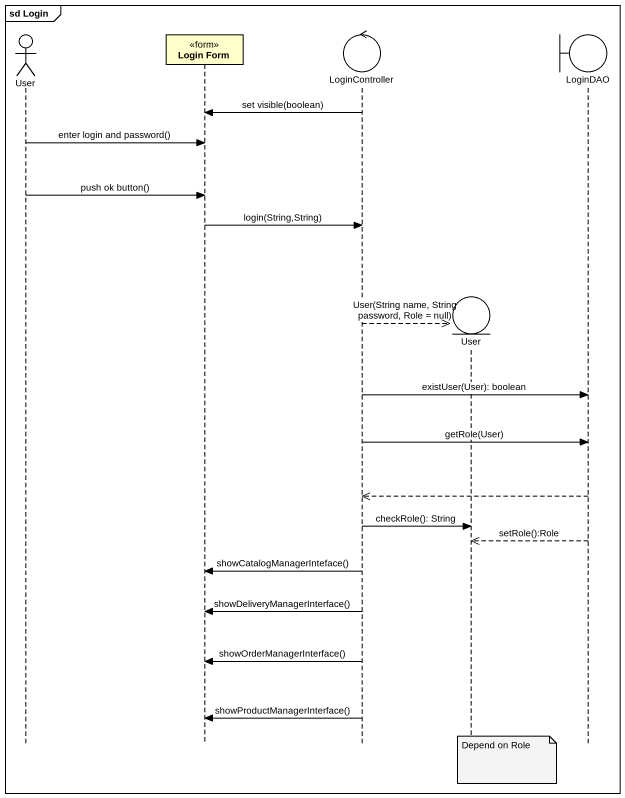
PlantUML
@startuml
mainframe sd Login
hide footbox
actor User
participant "Login Form" as Login_Form <<form>>
control LoginController
entity "User" as User_2
boundary LoginDAO

LoginController -> Login_Form : set visible(boolean)
User -> Login_Form : enter login and password()
User -> Login_Form : push ok button()
Login_Form -> LoginController : login(String,String)
LoginController -->> User_2 ** : User(String name, String password, Role = null)
LoginController -> LoginDAO : existUser(User): boolean
LoginController -> LoginDAO : getRole(User)
LoginDAO -->> LoginController
LoginController -> User_2 : checkRole(): String
LoginDAO -->> User_2 : setRole():Role
LoginController -> Login_Form : showCatalogManagerInteface()
LoginController -> Login_Form : showDeliveryManagerInterface()
LoginController -> Login_Form : showOrderManagerInterface()
LoginController -> Login_Form : showProductManagerInterface()
note over User_2 : Depend on Role
@enduml
